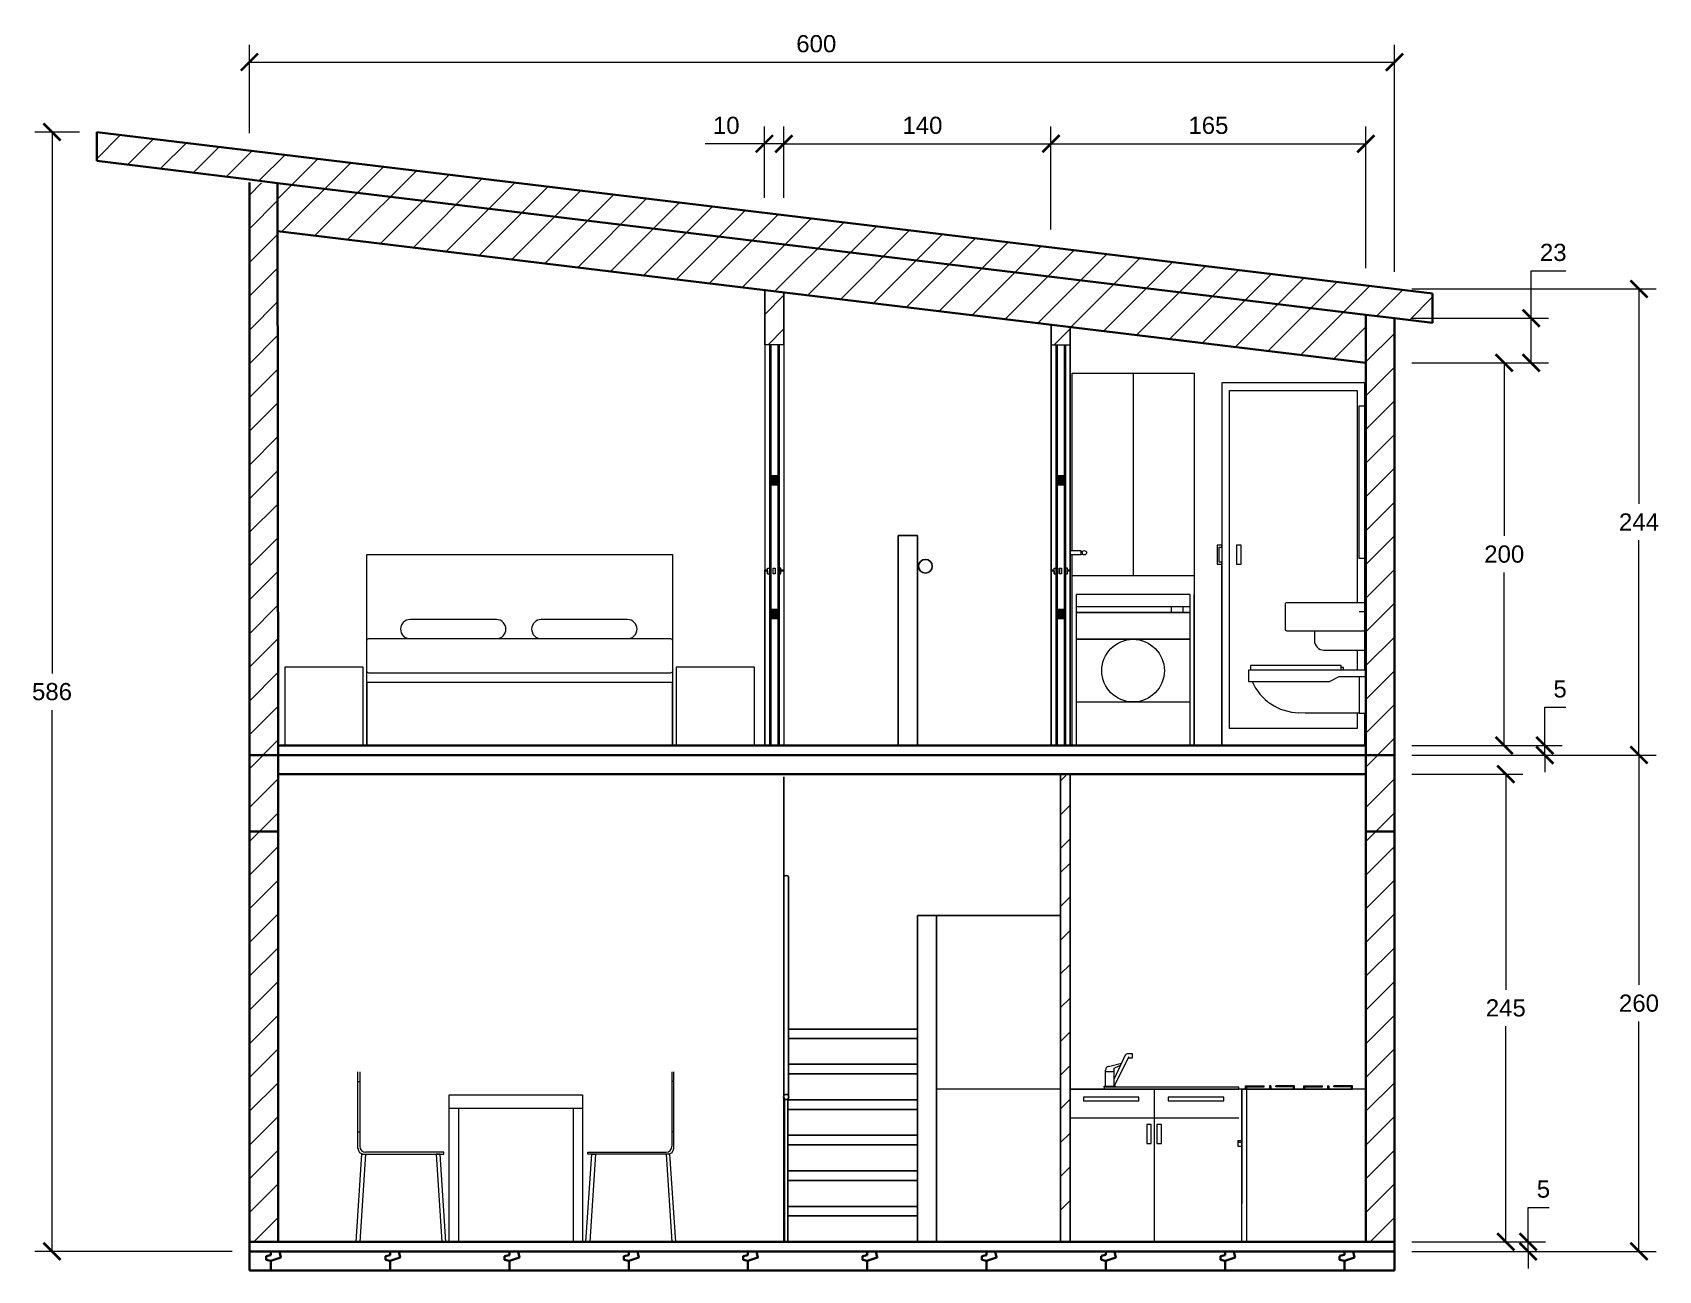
# Model space of a CAD drawing. Header units: millimetres. Extents: x 284 to 4268, y 453 to 1325.
# Drawn here: x 3416 to 4268, y 600 to 1249 of the extents above; entities that cross this region are included whole.
import ezdxf

# ---------------------------------------------------------------- set-up
doc = ezdxf.new("R2010")
doc.units = ezdxf.units.MM
for name, color, linetype, lineweight in [('A-DOOR-FULL', 1, 'Continuous', 18), ('A-FLOR-LEVL', 3, 'Continuous', 35), ('A-FLOR-STRS', 1, 'Continuous', 25), ('A-FURN', 2, 'Continuous', 18), ('A-SECT-MCUT', 1, 'Continuous', 25), ('A-WALL-FULL', 3, 'Continuous', 35), ('A-WALL-FULL-EXTR', 3, 'Continuous', 35), ('A-WALL-FULL-INTR', 1, 'Continuous', 25), ('QUOTE', 5, 'Continuous', 13)]:
    doc.layers.add(name, color=color, linetype=linetype, lineweight=lineweight)
doc.styles.get("Standard").update_dxf_attribs({"font": 'arial.ttf'})
doc.dimstyles.new('ISO-25', dxfattribs={"dimtxt": 2.5, "dimasz": 2.5, "dimexe": 1.25, "dimexo": 0.625, "dimtad": 1, "dimtxsty": 'Standard', "dimcen": 2.5, "dimadec": 0, "dimazin": 0, "dimtfac": 1, "dimtmove": 0, "dimatfit": 3, "dimfxl": 1, "dimarcsym": 0})

# ---------------------------------------------------------------- blocks, each defined once
blk = doc.blocks.new('_ARCHTICK')
at = {"color": 0, "linetype": 'ByBlock', "const_width": 0.15}
blk.add_lwpolyline([(-0.5, -0.5), (0.5, 0.5)], dxfattribs=at)
blk = doc.blocks.new('*D98')
at = {"layer": 'Defpoints', "color": 0, "transparency": 16777216}
for p in [(4129.74, 1233.03), (3529.74, 1186.74), (4129.74, 1114.23)]:
    blk.add_point(p, dxfattribs=at)
at = {"layer": 'QUOTE', "color": 0, "transparency": 16777216}
for p, q in [((3529.74, 1195.74), (3529.74, 1242.03)), ((4129.74, 1123.23), (4129.74, 1242.03)), ((3529.74, 1233.03), (4129.74, 1233.03))]:
    blk.add_line(p, q, dxfattribs=at)
at = {"layer": 'QUOTE', "color": 0, "transparency": 16777216, "xscale": 9, "yscale": 9, "zscale": 9, "rotation": 180}
blk.add_blockref('_ARCHTICK', (3529.74, 1233.03), dxfattribs=at)
at = {"layer": 'QUOTE', "color": 0, "transparency": 16777216, "xscale": 9, "yscale": 9, "zscale": 9}
blk.add_blockref('_ARCHTICK', (4129.74, 1233.03), dxfattribs=at)
at = {"layer": 'QUOTE', "color": 0, "transparency": 16777216, "insert": (3826.77, 1242.63), "char_height": 9, "attachment_point": 5}
blk.add_mtext('600', dxfattribs=at)
blk = doc.blocks.new('*D99')
at = {"layer": 'Defpoints', "color": 0, "transparency": 16777216}
for p in [(3949.74, 1190.26), (3949.74, 1169.99), (3809.74, 1152.9)]:
    blk.add_point(p, dxfattribs=at)
at = {"layer": 'QUOTE', "color": 0, "transparency": 16777216}
for p, q in [((3809.74, 1161.9), (3809.74, 1199.26)), ((3949.74, 1178.99), (3949.74, 1199.26)), ((3809.74, 1190.26), (3949.74, 1190.26))]:
    blk.add_line(p, q, dxfattribs=at)
at = {"layer": 'QUOTE', "color": 0, "transparency": 16777216, "xscale": 9, "yscale": 9, "zscale": 9, "rotation": 180}
blk.add_blockref('_ARCHTICK', (3809.74, 1190.26), dxfattribs=at)
at = {"layer": 'QUOTE', "color": 0, "transparency": 16777216, "xscale": 9, "yscale": 9, "zscale": 9}
blk.add_blockref('_ARCHTICK', (3949.74, 1190.26), dxfattribs=at)
at = {"layer": 'QUOTE', "color": 0, "transparency": 16777216, "insert": (3882.39, 1199.86), "char_height": 9, "attachment_point": 5}
blk.add_mtext('140', dxfattribs=at)
blk = doc.blocks.new('*D100')
at = {"layer": 'Defpoints', "color": 0, "transparency": 16777216}
for p in [(4114.74, 1190.26), (3949.74, 1136.32), (4114.74, 1116.04)]:
    blk.add_point(p, dxfattribs=at)
at = {"layer": 'QUOTE', "color": 0, "transparency": 16777216}
for p, q in [((3949.74, 1145.32), (3949.74, 1199.26)), ((4114.74, 1125.04), (4114.74, 1199.26)), ((3949.74, 1190.26), (4114.74, 1190.26))]:
    blk.add_line(p, q, dxfattribs=at)
at = {"layer": 'QUOTE', "color": 0, "transparency": 16777216, "xscale": 9, "yscale": 9, "zscale": 9, "rotation": 180}
blk.add_blockref('_ARCHTICK', (3949.74, 1190.26), dxfattribs=at)
at = {"layer": 'QUOTE', "color": 0, "transparency": 16777216, "xscale": 9, "yscale": 9, "zscale": 9}
blk.add_blockref('_ARCHTICK', (4114.74, 1190.26), dxfattribs=at)
at = {"layer": 'QUOTE', "color": 0, "transparency": 16777216, "insert": (4032.24, 1199.86), "char_height": 9, "attachment_point": 5}
blk.add_mtext('165', dxfattribs=at)
blk = doc.blocks.new('*D102')
at = {"layer": 'Defpoints', "color": 0, "transparency": 16777216}
for p in [(4129.74, 614.99), (4199.78, 614.99), (4129.74, 609.99)]:
    blk.add_point(p, dxfattribs=at)
at = {"layer": 'QUOTE', "color": 0, "transparency": 16777216}
for p, q in [((4199.78, 614.99), (4199.78, 632.99)), ((4199.78, 632.99), (4210.75, 632.99)), ((4138.74, 614.99), (4208.78, 614.99)), ((4199.78, 609.99), (4199.78, 614.99)), ((4138.74, 609.99), (4208.78, 609.99)), ((4199.78, 609.99), (4199.78, 600.99))]:
    blk.add_line(p, q, dxfattribs=at)
at = {"layer": 'QUOTE', "color": 0, "transparency": 16777216, "xscale": 9, "yscale": 9, "zscale": 9}
for p, rotation in [((4199.78, 614.99), 270), ((4199.78, 609.99), 90)]:
    blk.add_blockref('_ARCHTICK', p, dxfattribs=dict(at, rotation=rotation))
at = {"layer": 'QUOTE', "color": 0, "transparency": 16777216, "insert": (4207.77, 642.57), "char_height": 9, "attachment_point": 5}
blk.add_mtext('5', dxfattribs=at)
blk = doc.blocks.new('*D103')
at = {"layer": 'Defpoints', "color": 0, "transparency": 16777216}
for p in [(4129.74, 859.99), (4188.06, 859.99), (4129.74, 614.99)]:
    blk.add_point(p, dxfattribs=at)
at = {"layer": 'QUOTE', "color": 0, "transparency": 16777216}
for p, q in [((4138.74, 859.99), (4197.06, 859.99)), ((4188.06, 859.99), (4188.06, 747.09)), ((4188.06, 614.99), (4188.06, 727.9)), ((4138.74, 614.99), (4197.06, 614.99))]:
    blk.add_line(p, q, dxfattribs=at)
at = {"layer": 'QUOTE', "color": 0, "transparency": 16777216, "xscale": 9, "yscale": 9, "zscale": 9}
for p, rotation in [((4188.06, 859.99), 90), ((4188.06, 614.99), 270)]:
    blk.add_blockref('_ARCHTICK', p, dxfattribs=dict(at, rotation=rotation))
at = {"layer": 'QUOTE', "color": 0, "transparency": 16777216, "insert": (4188.06, 737.49), "char_height": 9, "attachment_point": 5}
blk.add_mtext('245', dxfattribs=at)
blk = doc.blocks.new('*D104')
at = {"layer": 'Defpoints', "color": 0, "transparency": 16777216}
for p in [(4129.74, 874.99), (4129.74, 869.99), (4208.52, 874.99)]:
    blk.add_point(p, dxfattribs=at)
at = {"layer": 'QUOTE', "color": 0, "transparency": 16777216}
for p, q in [((4208.52, 874.99), (4208.52, 895.02)), ((4208.52, 895.02), (4219.49, 895.02)), ((4138.74, 874.99), (4217.52, 874.99)), ((4138.74, 869.99), (4217.52, 869.99)), ((4208.52, 869.99), (4208.52, 874.99)), ((4208.52, 869.99), (4208.52, 860.99))]:
    blk.add_line(p, q, dxfattribs=at)
at = {"layer": 'QUOTE', "color": 0, "transparency": 16777216, "xscale": 9, "yscale": 9, "zscale": 9}
for p, rotation in [((4208.52, 874.99), 270), ((4208.52, 869.99), 90)]:
    blk.add_blockref('_ARCHTICK', p, dxfattribs=dict(at, rotation=rotation))
at = {"layer": 'QUOTE', "color": 0, "transparency": 16777216, "insert": (4216.5, 904.6), "char_height": 9, "attachment_point": 5}
blk.add_mtext('5', dxfattribs=at)
blk = doc.blocks.new('*D105')
at = {"layer": 'Defpoints', "color": 0, "transparency": 16777216}
for p in [(4129.74, 1075.49), (4187.23, 1075.49), (4129.74, 874.99)]:
    blk.add_point(p, dxfattribs=at)
at = {"layer": 'QUOTE', "color": 0, "transparency": 16777216}
for p, q in [((4138.74, 1075.49), (4196.23, 1075.49)), ((4187.23, 1075.49), (4187.23, 984.84)), ((4187.23, 874.99), (4187.23, 965.65)), ((4138.74, 874.99), (4196.23, 874.99))]:
    blk.add_line(p, q, dxfattribs=at)
at = {"layer": 'QUOTE', "color": 0, "transparency": 16777216, "xscale": 9, "yscale": 9, "zscale": 9}
for p, rotation in [((4187.23, 1075.49), 90), ((4187.23, 874.99), 270)]:
    blk.add_blockref('_ARCHTICK', p, dxfattribs=dict(at, rotation=rotation))
at = {"layer": 'QUOTE', "color": 0, "transparency": 16777216, "insert": (4187.23, 975.24), "char_height": 9, "attachment_point": 5}
blk.add_mtext('200', dxfattribs=at)
blk = doc.blocks.new('*D106')
at = {"layer": 'Defpoints', "color": 0, "transparency": 16777216}
for p in [(4129.74, 1098.88), (4201.39, 1098.88), (4129.74, 1075.49)]:
    blk.add_point(p, dxfattribs=at)
at = {"layer": 'QUOTE', "color": 0, "transparency": 16777216}
for p, q in [((4201.39, 1098.88), (4201.39, 1123.69)), ((4201.39, 1123.69), (4219.44, 1123.69)), ((4138.74, 1098.88), (4210.39, 1098.88)), ((4201.39, 1075.49), (4201.39, 1098.88)), ((4138.74, 1075.49), (4210.39, 1075.49))]:
    blk.add_line(p, q, dxfattribs=at)
at = {"layer": 'QUOTE', "color": 0, "transparency": 16777216, "xscale": 9, "yscale": 9, "zscale": 9}
for p, rotation in [((4201.39, 1098.88), 90), ((4201.39, 1075.49), 270)]:
    blk.add_blockref('_ARCHTICK', p, dxfattribs=dict(at, rotation=rotation))
at = {"layer": 'QUOTE', "color": 0, "transparency": 16777216, "insert": (4212.92, 1133.29), "char_height": 9, "attachment_point": 5}
blk.add_mtext('23', dxfattribs=at)
blk = doc.blocks.new('*D95')
at = {"layer": 'Defpoints', "color": 0, "transparency": 16777216}
for p in [(3799.6, 1190.26), (3799.6, 1152.9), (3809.74, 1152.9)]:
    blk.add_point(p, dxfattribs=at)
at = {"layer": 'QUOTE', "color": 0, "transparency": 16777216}
for p, q in [((3799.6, 1161.9), (3799.6, 1199.26)), ((3809.74, 1161.9), (3809.74, 1199.26)), ((3799.6, 1190.26), (3768.58, 1190.26)), ((3809.74, 1190.26), (3799.6, 1190.26))]:
    blk.add_line(p, q, dxfattribs=at)
at = {"layer": 'QUOTE', "color": 0, "transparency": 16777216, "xscale": 9, "yscale": 9, "zscale": 9, "rotation": 180}
blk.add_blockref('_ARCHTICK', (3799.6, 1190.26), dxfattribs=at)
at = {"layer": 'QUOTE', "color": 0, "transparency": 16777216, "xscale": 9, "yscale": 9, "zscale": 9}
blk.add_blockref('_ARCHTICK', (3809.74, 1190.26), dxfattribs=at)
at = {"layer": 'QUOTE', "color": 0, "transparency": 16777216, "insert": (3779.59, 1199.86), "char_height": 9, "attachment_point": 5}
blk.add_mtext('10', dxfattribs=at)
blk = doc.blocks.new('*D96')
at = {"layer": 'Defpoints', "color": 0, "transparency": 16777216}
for p in [(3449.74, 1196.41), (3426.33, 609.99), (3529.74, 609.99)]:
    blk.add_point(p, dxfattribs=at)
at = {"layer": 'QUOTE', "color": 0, "transparency": 16777216}
for p, q in [((3440.74, 1196.41), (3417.33, 1196.41)), ((3426.33, 1196.41), (3426.33, 912.8)), ((3426.33, 609.99), (3426.33, 893.61)), ((3520.74, 609.99), (3417.33, 609.99))]:
    blk.add_line(p, q, dxfattribs=at)
at = {"layer": 'QUOTE', "color": 0, "transparency": 16777216, "xscale": 9, "yscale": 9, "zscale": 9}
for p, rotation in [((3426.33, 1196.41), 90), ((3426.33, 609.99), 270)]:
    blk.add_blockref('_ARCHTICK', p, dxfattribs=dict(at, rotation=rotation))
at = {"layer": 'QUOTE', "color": 0, "transparency": 16777216, "insert": (3426.33, 903.2), "char_height": 9, "attachment_point": 5}
blk.add_mtext('586', dxfattribs=at)
blk = doc.blocks.new('*D101')
at = {"layer": 'Defpoints', "color": 0, "transparency": 16777216}
for p in [(4129.74, 869.99), (4257.84, 869.99), (4129.74, 609.99)]:
    blk.add_point(p, dxfattribs=at)
at = {"layer": 'QUOTE', "color": 0, "transparency": 16777216}
for p, q in [((4138.74, 869.99), (4266.84, 869.99)), ((4257.84, 869.99), (4257.84, 749.59)), ((4257.84, 609.99), (4257.84, 730.4)), ((4138.74, 609.99), (4266.84, 609.99))]:
    blk.add_line(p, q, dxfattribs=at)
at = {"layer": 'QUOTE', "color": 0, "transparency": 16777216, "xscale": 9, "yscale": 9, "zscale": 9}
for p, rotation in [((4257.84, 869.99), 90), ((4257.84, 609.99), 270)]:
    blk.add_blockref('_ARCHTICK', p, dxfattribs=dict(at, rotation=rotation))
at = {"layer": 'QUOTE', "color": 0, "transparency": 16777216, "insert": (4257.84, 739.99), "char_height": 9, "attachment_point": 5}
blk.add_mtext('260', dxfattribs=at)
blk = doc.blocks.new('*D97')
at = {"layer": 'Defpoints', "color": 0, "transparency": 16777216}
for p in [(4129.74, 1114.23), (4129.74, 869.99), (4257.84, 869.99)]:
    blk.add_point(p, dxfattribs=at)
at = {"layer": 'QUOTE', "color": 0, "transparency": 16777216}
for p, q in [((4138.74, 1114.23), (4266.84, 1114.23)), ((4257.84, 1114.23), (4257.84, 1001.63)), ((4257.84, 869.99), (4257.84, 982.59)), ((4138.74, 869.99), (4266.84, 869.99))]:
    blk.add_line(p, q, dxfattribs=at)
at = {"layer": 'QUOTE', "color": 0, "transparency": 16777216, "xscale": 9, "yscale": 9, "zscale": 9}
for p, rotation in [((4257.84, 1114.23), 90), ((4257.84, 869.99), 270)]:
    blk.add_blockref('_ARCHTICK', p, dxfattribs=dict(at, rotation=rotation))
at = {"layer": 'QUOTE', "color": 0, "transparency": 16777216, "insert": (4257.84, 992.11), "char_height": 9, "attachment_point": 5}
blk.add_mtext('244', dxfattribs=at)

msp = doc.modelspace()

# ---------------------------------------------------------------- hatches: boundary and pattern name
at = {"layer": 'A-DOOR-FULL'}
for points in [[(3806.678, 1016.493), (3802.878, 1016.493), (3802.878, 1011.493), (3806.678, 1011.493)], [(3956.737, 1016.493), (3952.937, 1016.493), (3952.937, 1011.493), (3956.737, 1011.493)], [(3806.678, 946.493), (3802.878, 946.493), (3802.878, 941.493), (3806.678, 941.493)], [(3956.737, 946.493), (3952.937, 946.493), (3952.937, 941.493), (3956.737, 941.493)]]:
    msp.add_hatch(color=256, dxfattribs=at).paths.add_polyline_path(points)
at = {"layer": 'A-SECT-MCUT'}
h = msp.add_hatch(dxfattribs=at)
h.set_pattern_fill('ANSI31', color=256, scale=4.3)
h.set_pattern_definition([(45, (-262446.42, -132901.166), (-9.6537753, 9.6537753), [])])
h.paths.add_polyline_path([(3544.494, 1169.693), (3544.515, 1144.493), (4114.742, 1075.493), (4114.742, 1100.693)])
h.paths.add_polyline_path([(3449.742, 1196.412), (3449.742, 1181.302), (3529.742, 1171.605), (3544.494, 1169.693), (4114.742, 1100.693), (4129.742, 1098.878), (4149.742, 1096.453), (4149.742, 1111.809)])

# ---------------------------------------------------------------- linework, layer by layer
for p, q in [((3959.742, 976.993), (3959.742, 974.993)), ((3959.742, 975.993), (3959.742, 974.993)), ((4114.242, 949.993), (4114.242, 972.993)), ((3799.742, 966.534), (3799.742, 874.993)), ((4114.742, 869.993), (4114.742, 929.993)), ((4114.242, 874.993), (4114.242, 878.993)), ((3529.742, 869.993), (3544.41, 869.993)), ((3799.742, 869.993), (3809.742, 869.993)), ((4039.242, 874.993), (4043.242, 874.993)), ((4039.242, 869.993), (4114.242, 869.993)), ((4129.742, 869.993), (4114.742, 869.993)), ((3809.742, 691.322), (3809.742, 806.393)), ((3812.305, 726.393), (3812.305, 806.393)), ((3809.742, 716.593), (3809.742, 721.393)), ((3809.742, 697.993), (3809.742, 702.993)), ((3809.742, 690.363), (3809.742, 690.429)), ((3959.742, 694.993), (3959.742, 614.993)), ((3959.742, 674.993), (3959.742, 659.993)), ((3809.742, 665.793), (3809.742, 670.793)), ((3809.742, 647.193), (3809.742, 652.193)), ((3809.742, 628.593), (3809.742, 633.593)), ((3879.742, 629.993), (3879.742, 629.993, 15)), ((4129.742, 609.993), (4129.742, 609.993))]:
    msp.add_line(p, q)
at = {"layer": 'A-DOOR-FULL'}
for p, q in [((3809.742, 1084.993), (3799.742, 1084.993)), ((3799.742, 1084.993), (3799.742, 874.993)), ((3802.278, 1084.993), (3802.278, 874.993)), ((3802.878, 1084.993), (3802.878, 874.993)), ((3806.678, 1084.993), (3806.678, 874.993)), ((3807.278, 1084.993), (3807.278, 874.993)), ((3809.742, 1084.993), (3809.742, 874.993)), ((3949.742, 1084.993), (3959.742, 1084.978)), ((3952.338, 1084.989), (3952.337, 874.993)), ((3952.937, 1084.988), (3952.937, 874.993)), ((3956.737, 1084.983), (3956.737, 874.993)), ((3957.337, 1084.982), (3957.337, 874.993)), ((3802.878, 1016.493), (3806.678, 1016.493)), ((3952.937, 1016.493), (3956.737, 1016.493)), ((3802.878, 1011.493), (3806.678, 1011.493)), ((3952.937, 1011.493), (3956.737, 1011.493)), ((3802.278, 978.08), (3802.278, 969.906)), ((3807.278, 978.08), (3807.278, 969.906)), ((3802.878, 946.493), (3806.678, 946.493)), ((3952.937, 946.493), (3956.737, 946.493)), ((3802.878, 941.493), (3806.678, 941.493)), ((3952.937, 941.493), (3956.737, 941.493))]:
    msp.add_line(p, q, dxfattribs=at)
for points in [[(3801.278, 966.948), (3799.778, 966.948, 0.4148505), (3799.778, 966.493), (3801.278, 966.493), (3801.278, 964.993), (3802.278, 964.993)], [(3807.278, 964.993), (3808.278, 964.993), (3808.278, 966.493), (3809.778, 966.493, 0.4148505), (3809.778, 966.948), (3808.278, 966.948)], [(3951.337, 966.948), (3949.837, 966.948, 0.4148505), (3949.837, 966.493), (3951.337, 966.493), (3951.337, 964.993), (3952.337, 964.993)], [(3957.337, 964.993), (3958.337, 964.993), (3958.337, 966.493), (3959.837, 966.493, 0.4148505), (3959.837, 966.948), (3958.337, 966.948)]]:
    msp.add_lwpolyline(points, format="xyb", dxfattribs=at)
for points in [[(3801.278, 964.993), (3801.278, 967.993), (3802.278, 967.993)], [(3808.278, 964.993), (3808.278, 967.993), (3807.278, 967.993)], [(3951.337, 964.993), (3951.337, 967.993), (3952.337, 967.993)], [(3958.337, 964.993), (3958.337, 967.993), (3957.337, 967.993)]]:
    msp.add_lwpolyline(points, dxfattribs=at)
for points in [[(3804.242, 967.993), (3805.242, 967.993), (3805.242, 964.993), (3804.242, 964.993)], [(3954.077, 967.992), (3955.077, 967.992), (3955.077, 964.992), (3954.077, 964.992)], [(3954.302, 967.993), (3955.302, 967.993), (3955.302, 964.993), (3954.302, 964.993)]]:
    msp.add_lwpolyline(points, close=True, dxfattribs=at)
at = {"layer": 'A-FLOR-LEVL'}
for p, q in [((3529.742, 869.993), (4129.742, 869.993)), ((3529.742, 869.993), (4129.742, 869.993)), ((3544.738, 874.993), (4114.742, 874.993)), ((4129.742, 829.993), (4129.742, 869.993)), ((3544.742, 859.993), (4114.742, 859.993)), ((4114.742, 859.993), (4114.742, 829.993)), ((3529.742, 829.993), (3544.742, 829.993)), ((4114.742, 829.993), (4129.742, 829.993)), ((3529.742, 614.993), (4129.742, 614.993)), ((3529.742, 609.993), (4129.742, 609.993)), ((3529.742, 599.993), (3529.742, 609.993)), ((3540.992, 607.993), (3538.492, 607.493)), ((3538.492, 605.493), (3538.492, 607.493)), ((3540.992, 604.993), (3538.492, 605.493)), ((3540.992, 607.993), (3540.992, 609.993)), ((3603.492, 607.993), (3600.992, 607.493)), ((3600.992, 605.493), (3600.992, 607.493)), ((3603.492, 604.993), (3600.992, 605.493)), ((3603.492, 607.993), (3603.492, 609.993)), ((3665.992, 607.993), (3663.492, 607.493)), ((3663.492, 605.493), (3663.492, 607.493)), ((3665.992, 604.993), (3663.492, 605.493)), ((3665.992, 607.993), (3665.992, 609.993)), ((3728.492, 607.993), (3725.992, 607.493)), ((3725.992, 605.493), (3725.992, 607.493)), ((3728.492, 604.993), (3725.992, 605.493)), ((3728.492, 607.993), (3728.492, 609.993)), ((3790.992, 607.993), (3788.492, 607.493)), ((3788.492, 605.493), (3788.492, 607.493)), ((3790.992, 604.993), (3788.492, 605.493)), ((3790.992, 607.993), (3790.992, 609.993)), ((3853.492, 607.993), (3850.992, 607.493)), ((3850.992, 605.493), (3850.992, 607.493)), ((3853.492, 604.993), (3850.992, 605.493)), ((3853.492, 607.993), (3853.492, 609.993)), ((3915.992, 607.993), (3913.492, 607.493)), ((3913.492, 605.493), (3913.492, 607.493)), ((3915.992, 604.993), (3913.492, 605.493)), ((3915.992, 607.993), (3915.992, 609.993)), ((3978.492, 608.143), (3975.992, 607.643)), ((3975.992, 605.493), (3975.992, 607.493)), ((3978.492, 604.993), (3975.992, 605.493)), ((3978.492, 608.143), (3978.492, 610.143)), ((4040.992, 607.993), (4038.492, 607.493)), ((4038.492, 605.493), (4038.492, 607.493)), ((4040.992, 604.993), (4038.492, 605.493)), ((4040.992, 607.993), (4040.992, 609.993)), ((4103.492, 608.143), (4100.992, 607.643)), ((4100.992, 605.493), (4100.992, 607.493)), ((4103.492, 604.993), (4100.992, 605.493)), ((4103.492, 608.143), (4103.492, 610.143)), ((4129.742, 609.993), (4129.742, 599.993)), ((3540.992, 599.993), (3529.742, 599.993))]:
    msp.add_line(p, q, dxfattribs=at)
for points in [[(3540.992, 604.993), (3546.214, 606.725), (3545.541, 609.993)], [(3603.492, 599.993), (3540.992, 599.993), (3540.992, 604.993)], [(3603.492, 604.993), (3608.714, 606.725), (3608.041, 609.993)], [(3665.992, 599.993), (3603.492, 599.993), (3603.492, 604.993)], [(3665.992, 604.993), (3671.214, 606.725), (3670.541, 609.993)], [(3728.492, 599.993), (3665.992, 599.993), (3665.992, 604.993)], [(3728.492, 604.993), (3733.714, 606.725), (3733.041, 609.993)], [(3790.992, 599.993), (3728.492, 599.993), (3728.492, 604.993)], [(3790.992, 604.993), (3796.214, 606.725), (3795.541, 609.993)], [(3853.492, 599.993), (3790.992, 599.993), (3790.992, 604.993)], [(3853.492, 604.993), (3858.714, 606.725), (3858.041, 609.993)], [(3915.992, 599.993), (3853.492, 599.993), (3853.492, 604.993)], [(3915.992, 604.993), (3921.214, 606.725), (3920.541, 609.993)], [(3978.492, 599.993), (3915.992, 599.993), (3915.992, 604.993)], [(3978.492, 604.993), (3983.714, 606.725), (3983.041, 609.993)], [(4040.992, 599.993), (3978.492, 599.993), (3978.492, 604.993)], [(4040.992, 604.993), (4046.214, 606.725), (4045.541, 609.993)], [(4103.492, 599.993), (4040.992, 599.993), (4040.992, 604.993)], [(4103.492, 604.993), (4108.714, 606.725), (4108.041, 609.993)], [(4129.742, 599.993), (4103.492, 599.993), (4103.492, 604.993)]]:
    msp.add_lwpolyline(points, dxfattribs=at)
at = {"layer": 'A-FLOR-STRS'}
for p, q in [((3880.459, 969.693), (3879.742, 969.693)), ((3880.617, 967.632), (3879.742, 967.632)), ((3879.742, 874.993), (3879.742, 964.993)), ((3812.305, 691.278), (3812.305, 806.393)), ((3879.735, 726.393), (3812.305, 726.393)), ((3879.737, 721.593), (3812.305, 721.593)), ((3812.305, 707.993), (3879.737, 707.993)), ((3879.738, 702.993), (3812.305, 702.993)), ((3811.835, 689.393), (3879.738, 689.393)), ((3811.835, 670.793), (3879.739, 670.793)), ((3879.74, 665.793), (3811.835, 665.793)), ((3811.835, 652.193), (3879.74, 652.193)), ((3879.741, 647.193), (3811.835, 647.193)), ((3811.835, 633.593), (3879.741, 633.593)), ((3879.742, 628.593), (3811.835, 628.593))]:
    msp.add_line(p, q, dxfattribs=at)
msp.add_lwpolyline([(3869.742, 984.993), (3869.742, 874.993), (3879.742, 874.993), (3879.742, 984.993)], close=True, dxfattribs=at)
for centre, radius in [((3883.968, 968.945), 3.599), ((3811.016, 690.876), 1.35)]:
    msp.add_circle(centre, radius, dxfattribs=at)
msp.add_arc((3811.024, 804.718), 2.109, 52.585183, 127.414817, dxfattribs=at)
at = {"layer": 'A-FURN'}
for p, q in [((3992.798, 1069.993), (3992.798, 964.155)), ((4039.242, 1059.993), (4039.242, 1055.993)), ((3591.358, 874.993), (3591.358, 974.993)), ((3591.358, 974.993), (3751.358, 974.993)), ((3751.358, 974.993), (3751.358, 874.993)), ((3965.508, 976.993), (3959.742, 976.993)), ((3959.742, 974.993), (3965.508, 974.993)), ((3965.508, 974.993), (3965.508, 976.993)), ((3965.508, 976.794), (3966.343, 976.647)), ((3965.508, 975.139), (3966.414, 975.291)), ((3960.798, 964.155), (4024.798, 964.155)), ((4039.242, 874.993), (4039.242, 969.993)), ((4022.598, 944.696), (4022.598, 947.696)), ((4024.783, 874.993), (4024.783, 954.155)), ((4022.598, 944.696), (3962.998, 944.696)), ((4114.242, 944.993), (4111.213, 944.993)), ((3962.998, 930.696), (4022.598, 930.696)), ((4114.242, 934.993), (4087.769, 934.993)), ((4087.769, 934.993), (4087.769, 929.993)), ((4092.769, 924.993), (4114.242, 924.993)), ((4114.742, 914.519), (4053.164, 914.519)), ((4053.164, 914.519), (4053.164, 908.597)), ((4101.716, 916.887), (4054.348, 916.887)), ((4054.348, 916.887), (4054.348, 914.519)), ((4101.716, 914.519), (4101.716, 916.887)), ((4103.039, 915.819), (4101.716, 915.819)), ((4103.039, 914.519), (4103.039, 915.819)), ((4103.039, 914.519), (4103.039, 915.519)), ((4053.164, 908.597), (4055.122, 908.597)), ((4055.122, 908.597), (4095.795, 908.597)), ((4100.532, 910.966), (4095.795, 908.597)), ((4114.742, 910.966), (4100.532, 910.966)), ((4111.19, 910.966), (4111.19, 891.993)), ((4075.208, 892.65), (4075.208, 892.65)), ((4082.857, 891.993), (4079.653, 892.194)), ((4111.19, 891.993), (4082.857, 891.993)), ((4111.19, 891.993), (4114.742, 891.993)), ((3979.837, 706.877), (3986.687, 708.59)), ((3982.828, 696.493), (3990.662, 712.16)), ((3982.828, 705.989), (3986.214, 707.585)), ((3986.214, 707.585), (3982.828, 700.387)), ((3988.483, 712.408), (3986.214, 707.585)), ((3992.375, 713.556), (3990.293, 713.556)), ((3990.301, 711.439), (3992.475, 711.439)), ((3992.475, 711.439), (3992.475, 713.456)), ((3586.624, 663.993), (3586.624, 703.993)), ((3586.624, 698.993), (3587.624, 698.993)), ((3587.624, 703.993), (3587.624, 664.993)), ((3751.101, 703.993), (3751.101, 664.993)), ((3752.101, 698.993), (3751.101, 698.993)), ((3752.101, 663.993), (3752.101, 703.993)), ((3978.333, 700.493), (3978.333, 704.94)), ((3978.333, 704.28), (3982.242, 704.28)), ((3978.333, 696.493), (3978.333, 700.493)), ((3982.828, 704.28), (3982.242, 704.28)), ((3982.828, 704.28), (3982.828, 705.989)), ((3982.828, 696.493), (3982.828, 704.28)), ((3634.363, 614.993), (3634.363, 691.993)), ((3634.363, 691.993), (3704.363, 691.993)), ((3704.363, 691.993), (3704.363, 614.993)), ((3954.742, 694.993), (3889.742, 694.993)), ((4114.742, 694.993), (3959.742, 694.993)), ((3959.742, 694.993), (4003.742, 694.993)), ((3977.643, 695.993), (3977.643, 696.493)), ((3977.643, 696.493), (3983.528, 696.493)), ((4048.109, 695.993), (3977.643, 695.993)), ((3977.643, 695.993), (3977.643, 694.993)), ((3977.643, 694.993), (4048.109, 694.993)), ((3983.528, 696.493), (3982.828, 696.493)), ((3983.528, 696.493), (3983.528, 695.993)), ((4003.742, 694.993), (4003.742, 614.993)), ((4048.109, 694.993), (4048.109, 695.993)), ((4049.742, 694.993), (4049.742, 634.993)), ((4049.742, 614.993), (4049.742, 694.993)), ((4049.742, 694.993), (4052.242, 694.993)), ((4049.742, 694.993), (4049.742, 668.093)), ((4051.742, 694.993), (4051.742, 696.782)), ((4051.742, 696.782), (4061.527, 696.782)), ((4051.742, 694.993), (4107.742, 694.993)), ((4052.242, 694.993), (4052.242, 614.993)), ((4052.339, 694.993), (4052.339, 696.186)), ((4052.339, 696.186), (4061.527, 696.186)), ((4061.527, 696.186), (4061.527, 696.782)), ((4062.242, 694.993), (4062.492, 694.993)), ((4062.742, 694.993), (4062.242, 694.993)), ((4064.868, 696.782), (4064.271, 696.782)), ((4064.271, 696.782), (4064.271, 694.993)), ((4064.868, 696.782), (4064.868, 694.993)), ((4077.396, 696.782), (4067.612, 696.782)), ((4067.612, 696.186), (4067.612, 696.782)), ((4076.8, 696.186), (4067.612, 696.186)), ((4076.8, 694.993), (4076.8, 696.186)), ((4077.396, 694.993), (4077.396, 696.782)), ((4082.169, 694.993), (4082.169, 696.782)), ((4082.169, 696.782), (4091.953, 696.782)), ((4082.766, 694.993), (4082.766, 696.186)), ((4082.766, 696.186), (4091.953, 696.186)), ((4091.953, 696.186), (4091.953, 696.782)), ((4094.698, 696.782), (4095.294, 696.782)), ((4094.698, 696.782), (4094.698, 694.993)), ((4095.294, 696.782), (4095.294, 694.993)), ((4107.823, 696.782), (4098.039, 696.782)), ((4098.039, 696.186), (4098.039, 696.782)), ((4107.226, 696.186), (4098.039, 696.186)), ((4107.226, 694.993), (4107.226, 696.186)), ((4107.823, 694.993), (4107.823, 696.782)), ((3634.363, 684.993), (3704.363, 684.993)), ((3639.363, 684.993), (3639.363, 614.993)), ((3699.363, 684.993), (3699.363, 614.993)), ((3959.742, 679.993), (4048.109, 679.993)), ((3586.624, 672.684), (3587.624, 672.684)), ((3752.101, 672.684), (3751.101, 672.684)), ((4047.742, 668.093), (4047.742, 665.093)), ((4047.742, 668.093), (4049.742, 668.093)), ((4049.729, 667.093), (4047.742, 667.093)), ((4047.742, 665.093), (4049.742, 665.093)), ((4049.742, 668.093), (4049.729, 667.093)), ((3585.624, 614.993), (3588.624, 660.993)), ((3590.624, 660.993), (3587.624, 614.993)), ((3588.624, 660.993), (3590.624, 660.993)), ((3589.624, 660.993), (3631.624, 660.993)), ((3631.624, 661.993), (3590.624, 661.993)), ((3629.625, 660.993), (3627.625, 660.993)), ((3627.625, 660.993), (3630.624, 614.993)), ((3632.624, 614.993), (3629.625, 660.993)), ((3631.624, 660.993), (3631.624, 661.993)), ((3706.101, 614.993), (3709.1, 660.993)), ((3707.101, 660.993), (3707.101, 661.993)), ((3707.101, 661.993), (3748.101, 661.993)), ((3749.101, 660.993), (3707.101, 660.993)), ((3711.1, 660.993), (3708.101, 614.993)), ((3709.1, 660.993), (3711.1, 660.993)), ((3750.101, 660.993), (3748.101, 660.993)), ((3748.101, 660.993), (3751.101, 614.993)), ((3753.101, 614.993), (3750.101, 660.993)), ((4049.742, 634.993), (4049.742, 644.993))]:
    msp.add_line(p, q, dxfattribs=at)
for points in [[(3960.798, 976.993), (3960.798, 1069.993), (4024.798, 1069.993), (4024.798, 874.993)], [(4114.242, 914.519), (4114.242, 1064.993), (4072.561, 1064.993), (4039.242, 1064.993), (4039.242, 874.993), (4114.242, 874.993), (4114.242, 891.993)], [(4110.242, 891.993), (4110.242, 883.993), (4043.242, 883.993), (4043.242, 1060.993), (4110.242, 1060.993), (4110.242, 949.993)], [(4037.819, 970.993), (4037.819, 978.993), (4039.242, 978.993), (4039.242, 979.993), (4036.742, 979.993), (4036.742, 969.993), (4039.242, 969.993), (4039.242, 970.993), (4037.817, 970.993)], [(3960.798, 874.993), (3960.798, 974.993)], [(4022.598, 874.993), (4022.598, 954.155), (3962.998, 954.155), (3962.998, 874.993), (4024.783, 874.993)], [(4022.598, 947.696), (3962.998, 947.696), (3962.998, 944.696), (4022.598, 944.696)], [(4110.242, 924.993), (4110.242, 914.519)]]:
    msp.add_lwpolyline(points, dxfattribs=at)
for points in [[(4114.242, 1052.993), (4114.242, 972.993), (4111.213, 972.993), (4111.213, 1052.993)], [(4049.481, 969.992), (4049.481, 979.993), (4046.981, 979.993), (4046.981, 969.992)], [(4018.948, 947.696), (4012.718, 947.696), (4012.718, 944.696), (4018.948, 944.696)], [(3962.998, 897.873), (4022.598, 897.873), (4022.598, 930.696), (3962.998, 930.696)], [(3548.358, 874.993), (3589.358, 874.993), (3589.358, 915.993), (3548.358, 915.993)], [(3794.358, 874.993), (3794.358, 915.993), (3753.358, 915.993), (3753.358, 874.993)], [(3751.358, 907.993), (3591.358, 907.993), (3591.358, 874.993), (3751.358, 874.993)], [(3995.801, 690.829), (3966.712, 690.829), (3966.712, 688.816), (3995.801, 688.816)], [(4040.329, 690.829), (4011.24, 690.829), (4011.24, 688.816), (4040.329, 688.816)], [(4002.3, 676.44), (3999.987, 676.44), (3999.909, 666.44), (4002.3, 666.44)], [(4007.601, 676.44), (4005.288, 676.44), (4005.21, 666.44), (4007.601, 666.44)]]:
    msp.add_lwpolyline(points, close=True, dxfattribs=at)
for points in [[(4114.242, 934.993), (4073.561, 934.993, -0.4142136), (4072.561, 935.993), (4072.561, 948.993, -0.4142136), (4073.561, 949.993), (4114.242, 949.993)], [(3613.934, 930.993), (3659.163, 930.993, 0.4142136), (3664.163, 935.993), (3664.163, 935.993, 0.4142136), (3659.163, 940.993), (3613.934, 940.993, 0.4142136), (3608.934, 935.993), (3608.934, 935.993, 0.4142136)], [(3727.859, 940.993), (3682.63, 940.993, 0.4142136), (3677.63, 935.993), (3677.63, 935.993, 0.4142136), (3682.63, 930.993), (3727.859, 930.993, 0.4142136), (3732.859, 935.993), (3732.859, 935.993, 0.4142136)], [(3750.358, 912.993), (3592.358, 912.993, -0.4142136), (3591.358, 913.993), (3591.358, 929.993, -0.4142136), (3592.358, 930.993), (3750.358, 930.993, -0.4142136), (3751.358, 929.993), (3751.358, 913.993, -0.4142136)]]:
    msp.add_lwpolyline(points, format="xyb", close=True, dxfattribs=at)
for centre, radius in [((3967.265, 976.015), 1.117), ((3992.766, 914.233), 16.412)]:
    msp.add_circle(centre, radius, dxfattribs=at)
for centre, radius, start, end in [((4092.769, 929.993), 5, 180, 270), ((4080.218, 919.583), 27.395, 203.64102, 268.817984), ((3990.293, 711.556), 2, 90, 154.806684), ((3992.375, 713.456), 0.1, 0, 90), ((3980.333, 704.94), 2, 104.345913, 180), ((3590.624, 664.993), 3, 180, 270), ((3748.101, 664.993), 3, 270, 0), ((3589.624, 663.993), 3, 180, 270), ((3749.101, 663.993), 3, 270, 0)]:
    msp.add_arc(centre, radius, start, end, dxfattribs=at)
at = {"layer": 'A-SECT-MCUT'}
for p, q in [((3529.742, 1163.389), (3536.126, 1169.772)), ((3529.742, 1145.711), (3544.502, 1160.47)), ((3529.742, 1128.033), (3544.516, 1142.807)), ((3529.742, 1110.356), (3544.531, 1125.144)), ((3799.742, 1100.885), (3809.837, 1110.98)), ((3529.742, 1092.678), (3544.546, 1107.481)), ((3801.527, 1084.993), (3809.837, 1093.303)), ((3951.444, 1084.993), (3959.837, 1093.386)), ((4114.726, 1075.943), (4129.725, 1090.942)), ((3529.742, 1075), (3544.56, 1089.818)), ((3529.742, 1057.322), (3544.575, 1072.155)), ((4114.727, 1058.266), (4129.726, 1073.265)), ((3529.742, 1039.645), (3544.59, 1054.492)), ((4114.729, 1040.59), (4129.728, 1055.589)), ((3529.742, 1021.967), (3544.604, 1036.829)), ((4114.73, 1022.914), (4129.729, 1037.913)), ((3529.742, 1004.289), (3544.619, 1019.166)), ((4114.732, 1005.238), (4129.73, 1020.236)), ((3529.695, 986.565), (3544.634, 1001.503)), ((4114.733, 987.561), (4129.732, 1002.56)), ((3529.742, 968.934), (3544.648, 983.84)), ((4114.734, 969.885), (4129.733, 984.884)), ((3529.714, 951.228), (3544.663, 966.177)), ((4114.736, 952.209), (4129.735, 967.208)), ((3529.742, 933.579), (3544.677, 948.514)), ((4114.737, 934.533), (4129.736, 949.531)), ((3529.715, 915.874), (3544.692, 930.851)), ((4114.739, 916.856), (4129.738, 931.855)), ((3529.742, 898.223), (3544.707, 913.188)), ((4114.74, 899.18), (4129.739, 914.179)), ((3529.742, 880.546), (3544.721, 895.525)), ((4114.742, 881.504), (4129.74, 896.503)), ((3529.742, 862.828), (3544.736, 877.862)), ((4120.908, 869.993), (4129.742, 878.826)), ((4120.96, 869.993), (4114.742, 863.596)), ((3529.742, 842.48), (3544.742, 857.48)), ((3954.742, 856.434), (3957.609, 859.3)), ((4114.742, 842.48), (4129.742, 857.48)), ((3954.742, 838.756), (3959.742, 843.756)), ((3529.742, 824.802), (3544.742, 839.802)), ((4114.742, 824.802), (4129.742, 839.802)), ((3529.742, 807.125), (3544.742, 822.125)), ((3954.742, 821.078), (3959.742, 826.078)), ((4114.742, 807.125), (4129.742, 822.125)), ((3954.742, 808.401), (3959.742, 813.401)), ((3529.742, 789.447), (3544.742, 804.447)), ((4114.742, 789.447), (4129.742, 804.447)), ((3954.742, 790.723), (3959.742, 795.723)), ((3529.742, 771.769), (3544.742, 786.769)), ((4114.742, 771.769), (4129.742, 786.769)), ((3954.742, 773.045), (3959.742, 778.045)), ((3529.742, 754.092), (3544.742, 769.092)), ((4114.742, 754.092), (4129.742, 769.092)), ((3954.742, 755.368), (3959.742, 760.368)), ((3529.742, 736.414), (3544.742, 751.414)), ((4114.742, 736.414), (4129.742, 751.414)), ((3954.742, 737.69), (3959.742, 742.69)), ((3529.742, 718.736), (3544.742, 733.736)), ((4114.742, 718.736), (4129.742, 733.736)), ((3954.742, 720.012), (3959.742, 725.012)), ((3529.742, 701.059), (3544.742, 716.059)), ((4114.742, 701.059), (4129.742, 716.059)), ((3954.742, 702.335), (3959.742, 707.335)), ((3529.742, 683.381), (3544.742, 698.381)), ((4114.742, 683.381), (4129.742, 698.381)), ((3954.742, 684.657), (3959.742, 689.657)), ((3529.742, 665.703), (3544.742, 680.703)), ((4114.742, 665.703), (4129.742, 680.703)), ((3954.742, 666.979), (3959.742, 671.979)), ((3529.742, 648.026), (3544.742, 663.026)), ((4114.742, 648.026), (4129.742, 663.026)), ((3954.742, 649.302), (3959.742, 654.302)), ((3529.742, 630.348), (3544.742, 645.348)), ((4114.742, 630.348), (4129.742, 645.348)), ((3954.742, 631.624), (3959.742, 636.624)), ((3532.065, 614.993), (3544.742, 627.67)), ((4117.065, 614.993), (4129.742, 627.67))]:
    msp.add_line(p, q, dxfattribs=at)
at = {"layer": 'A-WALL-FULL'}
for p, q in [((3449.742, 1196.412), (3449.742, 1181.302)), ((3529.742, 1171.605), (3544.494, 1169.693)), ((4114.742, 1100.693), (3544.494, 1169.693)), ((3544.515, 1144.493), (4114.742, 1075.493)), ((4149.742, 1111.809), (4149.742, 1096.453)), ((4114.742, 1100.693), (4129.742, 1098.878))]:
    msp.add_line(p, q, dxfattribs=at)
for points in [[(4149.742, 1111.809), (3449.742, 1196.412)], [(3529.742, 1171.605), (3449.742, 1181.302)], [(4149.742, 1096.453), (4129.742, 1098.878)]]:
    msp.add_lwpolyline(points, dxfattribs=at)
at = {"layer": 'A-WALL-FULL-EXTR'}
for p, q in [((3544.494, 1169.993), (3544.742, 869.993)), ((4114.742, 869.993), (4114.742, 1100.693)), ((4129.742, 1098.878), (4129.742, 869.993)), ((3544.742, 829.993), (3544.742, 859.993))]:
    msp.add_line(p, q, dxfattribs=at)
for points in [[(3529.742, 609.993), (3529.742, 609.993), (3529.742, 869.993), (3529.742, 1169.993)], [(3529.742, 869.993), (3529.742, 829.993), (3529.742, 869.993), (3544.742, 869.993), (3544.742, 614.993)], [(4114.742, 869.993), (4129.742, 869.993), (4129.742, 609.993), (4129.742, 609.993)], [(4114.742, 614.993), (4114.742, 869.993)]]:
    msp.add_lwpolyline(points, dxfattribs=at)
at = {"layer": 'A-WALL-FULL-INTR'}
for p, q in [((3809.742, 691.322), (3809.742, 858.648)), ((3954.742, 859.287), (3954.742, 614.993)), ((3959.742, 859.309), (3959.742, 614.993)), ((3879.735, 728.993), (3879.735, 785.993)), ((3879.735, 785.993), (3954.742, 785.993)), ((3889.742, 785.993), (3889.742, 614.993)), ((3879.742, 614.993), (3879.735, 728.993)), ((3809.742, 614.993), (3809.742, 690.429)), ((3809.742, 690.363), (3809.742, 614.993)), ((3809.742, 679.393), (3809.742, 684.393)), ((3809.742, 684.393), (3810.159, 684.393)), ((3810.159, 689.833), (3810.159, 614.993)), ((3811.835, 689.802), (3811.835, 614.993)), ((3879.739, 684.393), (3811.835, 684.393)), ((3809.742, 670.793), (3810.159, 670.793)), ((3810.159, 665.793), (3809.742, 665.793)), ((3809.742, 652.193), (3810.159, 652.193)), ((3810.159, 647.193), (3809.742, 647.193)), ((3809.742, 633.593), (3810.159, 633.593)), ((3810.159, 628.593), (3809.742, 628.593))]:
    msp.add_line(p, q, dxfattribs=at)
for points in [[(3799.742, 1113.609), (3799.742, 1084.993)], [(3809.742, 1084.993), (3809.742, 1112.399)], [(3949.887, 874.993), (3949.887, 1095.441)], [(3959.742, 874.993), (3959.742, 1094.248)]]:
    msp.add_lwpolyline(points, dxfattribs=at)

# ---------------------------------------------------------------- dimensions: what is measured, and where the dimension line sits
at = {"layer": 'QUOTE'}
for base, p1, p2, picture, middle in [((4129.742, 1233.033), (3529.742, 1186.743), (4129.742, 1114.227), '*D98', (3826.771, 1233.033)), ((3949.742, 1190.264), (3809.742, 1152.902), (3949.742, 1169.993), '*D99', (3882.394, 1190.264)), ((4114.742, 1190.264), (3949.742, 1136.324), (4114.742, 1116.04), '*D100', (4032.242, 1190.264))]:
    dim = msp.add_linear_dim(base=base, p1=p1, p2=p2, dimstyle='ISO-25', override={"dimtxt": 9, "dimasz": 9, "dimexe": 9, "dimexo": 9, "dimgap": 5, "dimtih": 1, "dimdec": 0, "dimblk1": 'ARCHTICK', "dimblk2": 'ARCHTICK', "dimsah": 1, "dimlwd": 65535, "dimlwe": 65535}, dxfattribs=at)
    dim.commit()
    dim.dimension.update_dxf_attribs({"geometry": picture, "text_midpoint": middle, "dimtype": 160})
for base, p1, p2, override, picture, middle, dimtype in [((3426.334, 609.993), (3449.742, 1196.412), (3529.742, 609.993), {"dimtxt": 9, "dimasz": 9, "dimexe": 9, "dimexo": 9, "dimgap": 5, "dimtih": 1, "dimdec": 0, "dimblk1": 'ARCHTICK', "dimblk2": 'ARCHTICK', "dimsah": 1, "dimlwd": 65535, "dimlwe": 65535}, '*D96', (3426.334, 903.202), 160), ((4201.392, 1098.878), (4129.742, 1075.493), (4129.742, 1098.878), {"dimtxt": 9, "dimasz": 9, "dimexe": 9, "dimexo": 9, "dimgap": 5, "dimtoh": 1, "dimdec": 0, "dimblk1": 'ARCHTICK', "dimblk2": 'ARCHTICK', "dimsah": 1, "dimlwd": 65535, "dimlwe": 65535}, '*D106', (4212.915, 1123.695), 161), ((4208.521, 874.993), (4129.742, 869.993), (4129.742, 874.993), {"dimtxt": 9, "dimasz": 9, "dimexe": 9, "dimexo": 9, "dimgap": 5, "dimtoh": 1, "dimdec": 0, "dimblk1": 'ARCHTICK', "dimblk2": 'ARCHTICK', "dimsah": 1, "dimlwd": 65535, "dimlwe": 65535}, '*D104', (4216.505, 895.02), 160), ((4199.782, 614.993), (4129.742, 609.993), (4129.742, 614.993), {"dimtxt": 9, "dimasz": 9, "dimexe": 9, "dimexo": 9, "dimgap": 5, "dimtoh": 1, "dimdec": 0, "dimblk1": 'ARCHTICK', "dimblk2": 'ARCHTICK', "dimsah": 1, "dimlwd": 65535, "dimlwe": 65535}, '*D102', (4207.766, 632.993), 160)]:
    dim = msp.add_linear_dim(base=base, p1=p1, p2=p2, angle=90, dimstyle='ISO-25', override=override, dxfattribs=at)
    dim.commit()
    dim.dimension.update_dxf_attribs({"geometry": picture, "text_midpoint": middle, "dimtype": dimtype})
dim = msp.add_linear_dim(base=(3799.596, 1190.264), p1=(3809.742, 1152.902), p2=(3799.596, 1152.902), dimstyle='ISO-25', override={"dimtxt": 9, "dimasz": 9, "dimexe": 9, "dimexo": 9, "dimgap": 5, "dimdec": 0, "dimblk1": 'ARCHTICK', "dimblk2": 'ARCHTICK', "dimsah": 1, "dimlwd": 65535, "dimlwe": 65535}, dxfattribs=at)
dim.commit()
dim.dimension.update_dxf_attribs({"geometry": '*D95', "text_midpoint": (3779.589, 1199.859)})
dim = msp.add_aligned_dim(p1=(4129.742, 1114.227), p2=(4129.742, 869.993), distance=128.097, dimstyle='ISO-25', override={"dimtxt": 9, "dimasz": 9, "dimexe": 9, "dimexo": 9, "dimgap": 5, "dimtih": 1, "dimdec": 0, "dimblk1": 'ARCHTICK', "dimblk2": 'ARCHTICK', "dimsah": 1, "dimlwd": 65535, "dimlwe": 65535}, dxfattribs=at)
dim.commit()
dim.dimension.update_dxf_attribs({"geometry": '*D97', "text_midpoint": (4257.84, 992.11)})
for base, p1, p2, picture, middle in [((4187.226078161, 1075.492665617), (4129.742455535, 874.992665662), (4129.742455526, 1075.492665617), '*D105', (4187.226078161, 975.24266564)), ((4257.84, 869.993), (4129.742, 609.993), (4129.742, 869.993), '*D101', (4257.84, 739.993)), ((4188.059, 859.993), (4129.742, 614.993), (4129.742, 859.993), '*D103', (4188.059, 737.493))]:
    dim = msp.add_linear_dim(base=base, p1=p1, p2=p2, angle=90, dimstyle='ISO-25', override={"dimtxt": 9, "dimasz": 9, "dimexe": 9, "dimexo": 9, "dimgap": 5, "dimtih": 1, "dimdec": 0, "dimblk1": 'ARCHTICK', "dimblk2": 'ARCHTICK', "dimsah": 1, "dimlwd": 65535, "dimlwe": 65535}, dxfattribs=at)
    dim.commit()
    dim.dimension.update_dxf_attribs({"geometry": picture, "text_midpoint": middle})

doc.saveas('drawing.dxf')
